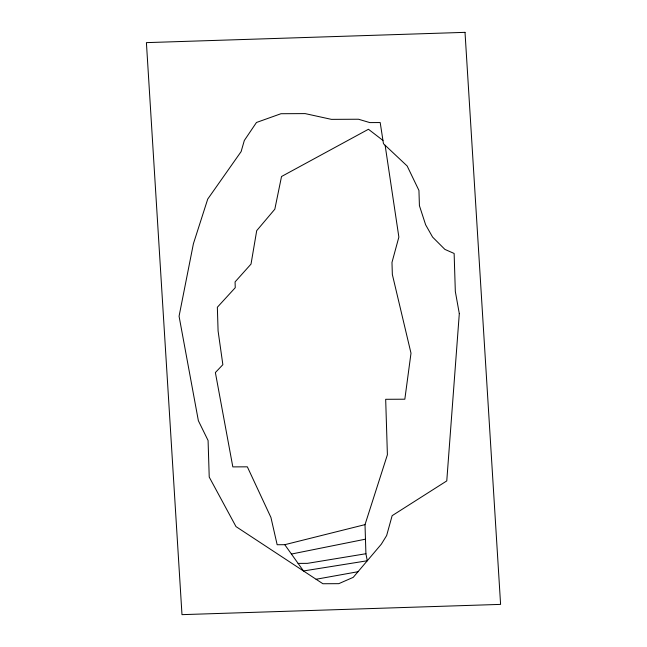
<?xml version="1.0" encoding="UTF-8"?>
<svg xmlns="http://www.w3.org/2000/svg" width="647" height="647" viewBox="0 0 647 647"><rect width="100%" height="100%" fill="white"/><g stroke="black" fill="none" stroke-linecap="round" stroke-linejoin="round"><path stroke-width="0.97" d="M382.959 140.431L368.45 129.263L281.526 176.51L274.829 209.191L256.705 230.655L251.02 264.081L235.071 281.906L235.249 287.697L217.352 307.244L218.088 330.965L222.859 364.682L215.378 372.551L232.823 466.891L247.348 466.827L270.939 517.471L277.159 544.734L284.769 544.693L303.483 570.969L367.278 560.763L365.919 553.727L365.013 524.628L387.399 454.744L385.677 399.296L404.836 399.207L410.999 353.197L392.349 274.498L391.977 262.439L398.867 237.077L385.127 145.284M284.769 544.693L365.013 524.628M291.433 554.05L365.466 539.177M316.084 579.259L357.993 571.722M365.919 553.727L307.438 563.359L298.089 563.4M459.305 313.617L446.77 480.915L392.131 515.683L386.647 535.546L381.326 544.184L353.23 577.35L338.769 583.667L322.893 583.74L235.993 526.593L209.224 477.074L208.083 440.51L198.37 420.72L179.065 316.237L193.413 243.701L207.727 199.082L241.121 151.6L244.323 140.48L256.463 122.485L280.976 113.718L305.158 113.605L331.41 119.363L358.487 119.234L369.817 122.598L380.193 122.55L383.469 143.723L407.165 165.996L418.941 190.453L419.418 205.665L425.637 224.8L432.6 237.101L444.893 249.394L454.137 253.462L455.326 291.473L459.305 313.617M465.015 32.35L146.408 42.629L181.985 614.65L500.592 604.387L465.015 32.35"/></g></svg>
